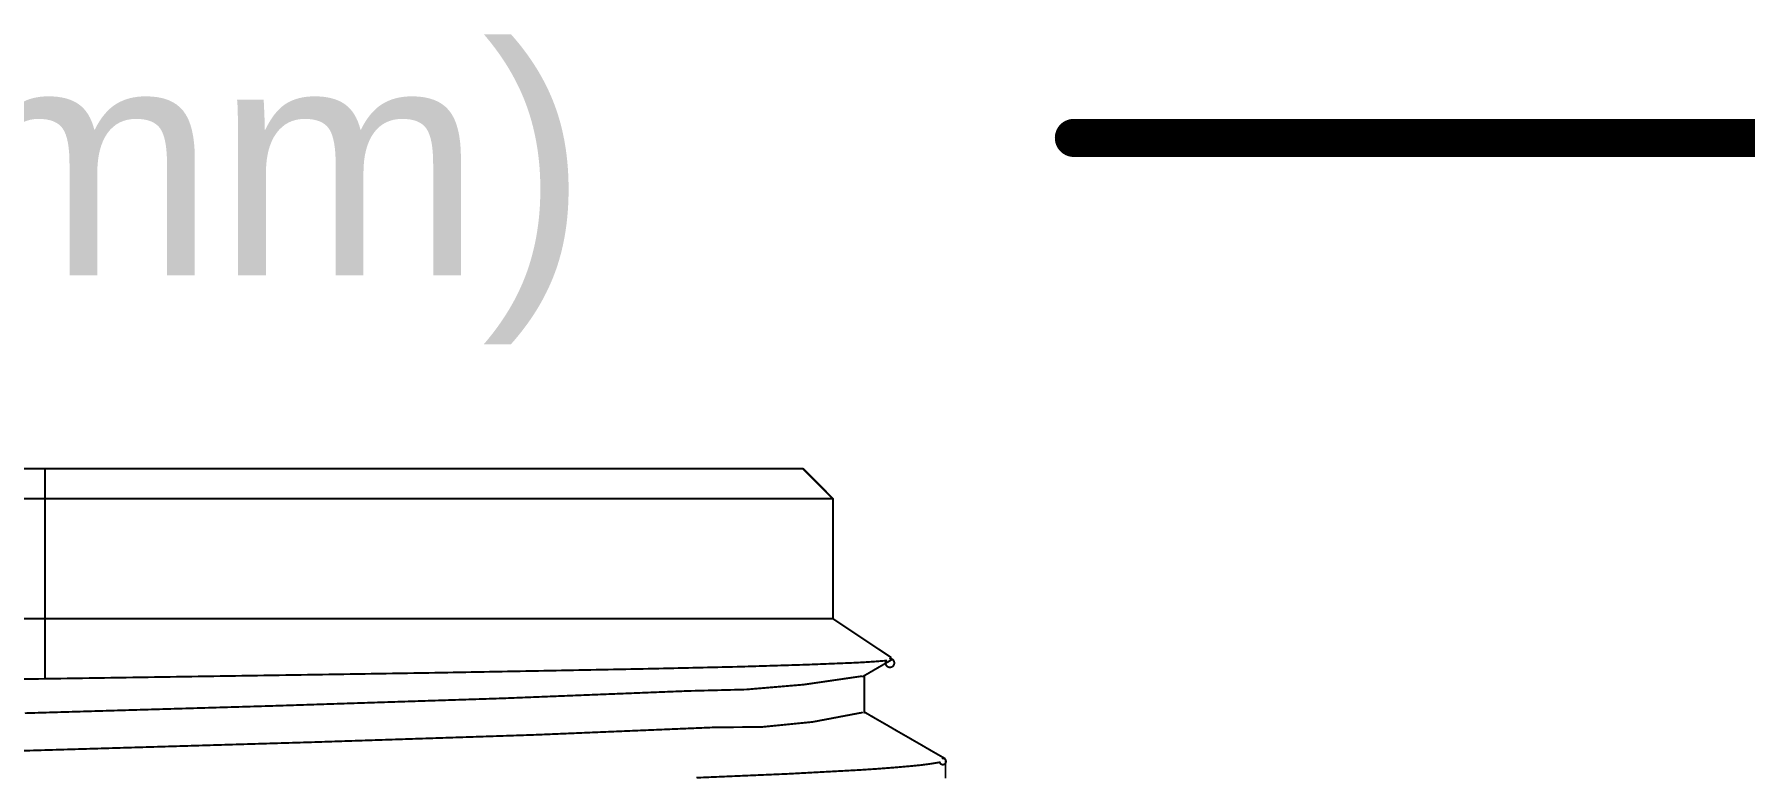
# Model space of a CAD drawing. Header units: inches. Extents: x 90 to 149.8, y 48.7 to 115.2.
# Drawn here: x 118.37 to 129.76, y 110.28 to 115.22 of the extents above; entities that cross this region are included whole.
import ezdxf

# ---------------------------------------------------------------- set-up
doc = ezdxf.new("R2010")
doc.units = ezdxf.units.IN
doc.layers.add('Mechanical 1', color=6, linetype='Continuous')
doc.layers.add('Mechanical 2', color=216, linetype='Continuous')
doc.styles.add('Arial', font='', dxfattribs={"height": 0.2})
doc.styles.get('Arial').set_extended_font_data('Arial')

msp = doc.modelspace()

# ---------------------------------------------------------------- linework, layer by layer
at = {"layer": 'Mechanical 1', "const_width": 0.254}
msp.add_lwpolyline([(125.295, 114.529), (140.939, 114.529)], dxfattribs=at)
at = {"layer": 'Mechanical 1', "const_width": 0.127}
msp.add_lwpolyline([(125.231, 114.529, 1), (125.358, 114.529, 1)], format="xyb", close=True, dxfattribs=at)
at = {"layer": 'Mechanical 2', "const_width": 0.0127}
for points in [[(113.389, 112.327), (123.489, 112.327)], [(118.439, 110.927), (118.439, 112.327)], [(123.489, 112.327), (123.689, 112.127)], [(113.189, 112.127), (123.689, 112.127)], [(123.689, 111.327), (123.689, 112.127)], [(113.189, 111.327), (123.689, 111.327)], [(123.689, 111.327), (124.075, 111.07)], [(122.477, 110.994), (123.052, 111.007)], [(123.052, 111.007), (123.512, 111.021)], [(123.512, 111.021), (123.839, 111.034)], [(123.888, 110.942), (124.086, 111.057)], [(117.742, 110.917), (118.439, 110.927)], [(118.439, 110.927), (120.21, 110.954)], [(120.21, 110.954), (121.038, 110.967)], [(121.038, 110.967), (121.8, 110.981)], [(121.8, 110.981), (122.477, 110.994)], [(123.898, 110.701), (123.898, 110.948)], [(119.973, 110.747), (121.494, 110.797)], [(121.494, 110.797), (122.726, 110.846)], [(118.305, 110.698), (119.973, 110.747)], [(123.898, 110.706), (123.951, 110.675)], [(123.951, 110.675), (124.005, 110.644)], [(120.228, 110.505), (121.712, 110.554)], [(121.712, 110.554), (122.886, 110.603)], [(124.005, 110.644), (124.059, 110.613)], [(124.059, 110.613), (124.112, 110.582)], [(124.112, 110.582), (124.166, 110.551)], [(124.166, 110.551), (124.22, 110.52)], [(116.907, 110.407), (118.574, 110.456)], [(118.574, 110.456), (120.228, 110.505)], [(124.22, 110.52), (124.274, 110.489)], [(124.274, 110.489), (124.327, 110.458)], [(124.327, 110.458), (124.435, 110.396)], [(123.391, 110.294), (123.872, 110.32)], [(124.439, 110.264), (124.439, 110.389)], [(122.78, 110.268), (123.391, 110.294)]]:
    msp.add_lwpolyline(points, dxfattribs=at)
at = {"layer": 'Mechanical 2', "const_width": 0.00635}
for points in [[(118.436, 112.327, 1), (118.442, 112.327, 1)], [(123.486, 112.327, 1), (123.492, 112.327, 1)], [(123.486, 112.327, 1), (123.492, 112.327, 1)], [(123.686, 112.127, 1), (123.692, 112.127, 1)], [(123.686, 112.127, 1), (123.692, 112.127, 1)], [(123.686, 112.127, 1), (123.692, 112.127, 1)], [(123.686, 111.327, 1), (123.692, 111.327, 1)], [(123.686, 111.327, 1), (123.692, 111.327, 1)], [(123.686, 111.327, 1), (123.692, 111.327, 1)], [(123.049, 111.007, 1), (123.055, 111.007, 1)], [(123.049, 111.007, 1), (123.055, 111.007, 1)], [(123.509, 111.021, 1), (123.515, 111.021, 1)], [(123.509, 111.021, 1), (123.515, 111.021, 1)], [(123.836, 111.034, 1), (123.842, 111.034, 1)], [(123.836, 111.034, 1), (123.842, 111.034, 1)], [(124.042, 111.048, 1), (124.048, 111.048, 1)], [(124.042, 111.048, 1), (124.048, 111.048, 1)], [(124.066, 111.061, 1), (124.072, 111.061, 1)], [(124.071, 111.07, 1), (124.078, 111.07, 1)], [(124.083, 111.057, 1), (124.089, 111.057, 1)], [(118.436, 110.927, 1), (118.442, 110.927, 1)], [(118.436, 110.927, 1), (118.442, 110.927, 1)], [(118.436, 110.927, 1), (118.442, 110.927, 1)], [(120.207, 110.954, 1), (120.214, 110.954, 1)], [(120.207, 110.954, 1), (120.214, 110.954, 1)], [(121.035, 110.967, 1), (121.041, 110.967, 1)], [(121.035, 110.967, 1), (121.041, 110.967, 1)], [(121.797, 110.981, 1), (121.803, 110.981, 1)], [(121.797, 110.981, 1), (121.803, 110.981, 1)], [(122.474, 110.994, 1), (122.48, 110.994, 1)], [(122.474, 110.994, 1), (122.48, 110.994, 1)], [(123.876, 110.944, 1), (123.882, 110.944, 1)], [(123.885, 110.942, 1), (123.891, 110.942, 1)], [(123.895, 110.948, 1), (123.901, 110.948, 1)], [(121.491, 110.797, 1), (121.497, 110.797, 1)], [(121.491, 110.797, 1), (121.497, 110.797, 1)], [(122.723, 110.846, 1), (122.729, 110.846, 1)], [(122.723, 110.846, 1), (122.729, 110.846, 1)], [(119.969, 110.747, 1), (119.976, 110.747, 1)], [(119.969, 110.747, 1), (119.976, 110.747, 1)], [(123.88, 110.702, 1), (123.886, 110.702, 1)], [(123.895, 110.706, 1), (123.901, 110.706, 1)], [(123.895, 110.701, 1), (123.901, 110.701, 1)], [(123.948, 110.675, 1), (123.955, 110.675, 1)], [(123.948, 110.675, 1), (123.955, 110.675, 1)], [(121.709, 110.554, 1), (121.716, 110.554, 1)], [(121.709, 110.554, 1), (121.716, 110.554, 1)], [(122.883, 110.603, 1), (122.89, 110.603, 1)], [(122.883, 110.603, 1), (122.89, 110.603, 1)], [(124.002, 110.644, 1), (124.008, 110.644, 1)], [(124.002, 110.644, 1), (124.008, 110.644, 1)], [(124.056, 110.613, 1), (124.062, 110.613, 1)], [(124.056, 110.613, 1), (124.062, 110.613, 1)], [(124.109, 110.582, 1), (124.116, 110.582, 1)], [(124.109, 110.582, 1), (124.116, 110.582, 1)], [(124.163, 110.551, 1), (124.169, 110.551, 1)], [(124.163, 110.551, 1), (124.169, 110.551, 1)], [(118.571, 110.456, 1), (118.577, 110.456, 1)], [(118.571, 110.456, 1), (118.577, 110.456, 1)], [(120.225, 110.505, 1), (120.231, 110.505, 1)], [(120.225, 110.505, 1), (120.231, 110.505, 1)], [(124.217, 110.52, 1), (124.223, 110.52, 1)], [(124.217, 110.52, 1), (124.223, 110.52, 1)], [(124.27, 110.489, 1), (124.277, 110.489, 1)], [(124.27, 110.489, 1), (124.277, 110.489, 1)], [(124.324, 110.458, 1), (124.33, 110.458, 1)], [(124.324, 110.458, 1), (124.33, 110.458, 1)], [(123.869, 110.32, 1), (123.875, 110.32, 1)], [(123.869, 110.32, 1), (123.875, 110.32, 1)], [(124.208, 110.346, 1), (124.215, 110.346, 1)], [(124.208, 110.346, 1), (124.215, 110.346, 1)], [(124.398, 110.371, 1), (124.404, 110.371, 1)], [(124.398, 110.371, 1), (124.404, 110.371, 1)], [(124.417, 110.397, 1), (124.424, 110.397, 1)], [(124.431, 110.396, 1), (124.438, 110.396, 1)], [(124.436, 110.389, 1), (124.442, 110.389, 1)], [(123.388, 110.294, 1), (123.394, 110.294, 1)], [(123.388, 110.294, 1), (123.394, 110.294, 1)]]:
    msp.add_lwpolyline(points, format="xyb", close=True, dxfattribs=at)
at = {"layer": 'Mechanical 2', "const_width": 0.0127}
for points in [[(124.045, 111.048, -0.009223), (123.839, 111.034)], [(124.069, 111.061, -3.987677), (124.045, 111.048)], [(123.879, 110.944, -0.044622), (122.726, 110.846)], [(123.883, 110.702, -0.066279), (122.886, 110.603)], [(124.211, 110.346, -0.008327), (123.872, 110.32)], [(124.401, 110.371, -0.025439), (124.211, 110.346)], [(124.421, 110.397, -2.057161), (124.401, 110.371)]]:
    msp.add_lwpolyline(points, format="xyb", dxfattribs=at)

# ---------------------------------------------------------------- texts
at = {"layer": 'Mechanical 1', "style": 'Arial'}
msp.add_text('45.00 (mm)', height=1.524, dxfattribs=at).set_placement((111.177, 113.614))

doc.saveas('drawing.dxf')
